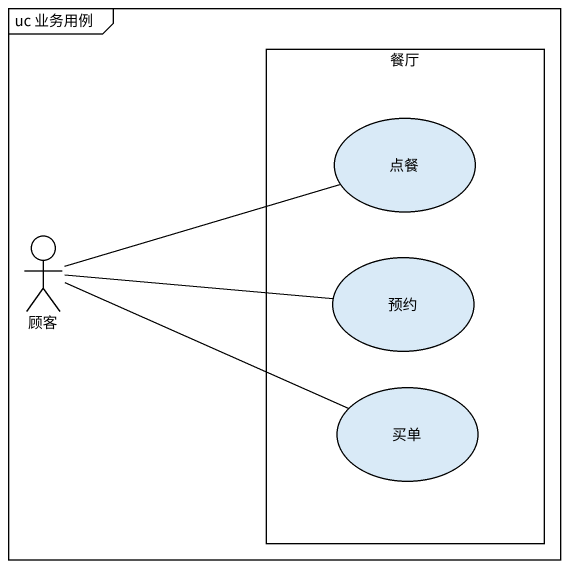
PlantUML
@startuml
mainframe uc 业务用例
rectangle 餐厅 {
  usecase 点餐
  usecase 预约
  usecase 买单
}
actor 顾客
顾客 -right- 点餐
顾客 -right- 预约
顾客 -right- 买单
@enduml
